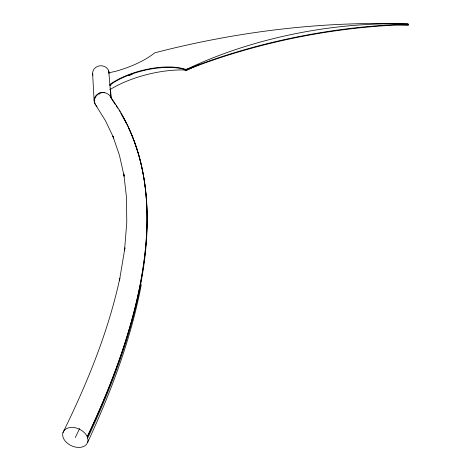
<?xml version="1.0" encoding="UTF-8"?>
<svg xmlns="http://www.w3.org/2000/svg" width="471" height="471" viewBox="0 0 471 471"><rect width="100%" height="100%" fill="white"/><g stroke="black" fill="none" stroke-linecap="round" stroke-linejoin="round"><path stroke-width="0.71" d="M99.175 94.224L99.299 92.781M87.671 442.363L88.03 439.932L87.235 436.805A2611.766 668.084 -33.5 0 0 120.923 113.005A2611.872 668.108 -33.5 0 1 87.259 436.805C85.616 432.937 82.048 430.294 78.286 428.675A12.976 8.908 22.8 0 0 66.064 428.851L64.127 430.488L62.961 432.602A13.765 9.449 22.8 0 0 66.635 442.599L69.314 444.636L72.393 446.184A12.97 8.902 22.8 0 0 84.515 446.061L86.47 444.447L87.671 442.363C111.015 391.884 130.95 339.473 141.282 284.667M62.961 432.602C87.159 383.347 108.159 332.167 119.817 278.379L119.428 280.757L124.927 247.881L124.538 250.231L126.781 222.4L126.452 197.049L123.814 173.976L124.132 176.207L119.422 155.189L112.852 136.107L113.752 138.062L105.48 120.723L95.66 104.974A8.808 7.989 -29.4 0 1 94.753 98.963C95.901 94.659 100.482 91.733 104.868 92.504M111.132 84.762L110.137 85.539L109.878 84.609L111.374 83.444A50.262 20.753 -14.1 0 1 186.18 69.555A244.308 115.707 -10.5 0 1 408.227 24.098L408.357 25.063A244.184 115.837 -10.5 0 0 394.015 24.757M110.008 85.074L111.503 83.909A50.25 20.765 -14.1 0 1 186.292 70.026A349.364 179.504 -10.2 0 1 408.292 24.58A244.243 115.772 -10.5 0 0 404.73 24.463M95.266 104.344A8.69 7.83 -1.4 0 1 100.564 92.828L102.825 92.557A8.69 7.83 -1.4 0 1 110.344 96.484L120.276 111.474M111.009 97.968L108.724 71.003L109.084 73.152M111.409 98.592L115.395 104.591M116.178 105.798L117.779 108.195M118.963 109.996L120.959 112.999M110.344 96.484L110.797 97.485M108.736 71.003L108.089 69.543A8.284 7.554 0 0 0 97.738 66.305A8.284 7.554 0 0 0 92.893 75.248M109.06 73.217L108.895 72.846L116.567 71.062A59.14 22.29 -14.4 0 0 154.682 52.84A533.555 302.459 -14.2 0 1 408.227 24.098A349.458 179.41 -10.2 0 0 186.18 69.555M186.069 69.084L186.404 70.497A244.184 115.837 -10.5 0 1 198.886 64.745M110.438 89.066L111.215 98.239M92.61 73.293L94.1 100.429M396.093 24.669A533.207 302.723 -14.2 0 1 408.357 25.063M190.837 67.871A244.243 115.772 -10.5 0 0 186.292 70.026A67.3 28.407 -14 0 0 109.719 89.737M128.866 75.619A50.238 20.777 -14.1 0 1 132.28 74.371M183.967 69.72A50.238 20.777 -14.1 0 1 186.404 70.497M79.605 428.539A2533.503 651.67 -33.4 0 1 75.319 437.482M96.997 106.523A8.808 7.989 -29.4 0 1 96.055 105.528M121.194 113.976A2607.256 668.308 -33.6 0 1 125.015 120.87M125.686 122.154A2607.256 668.308 -33.6 0 1 126.346 123.449M128.895 128.718A2607.256 668.308 -33.6 0 1 87.677 438.059"/></g></svg>
